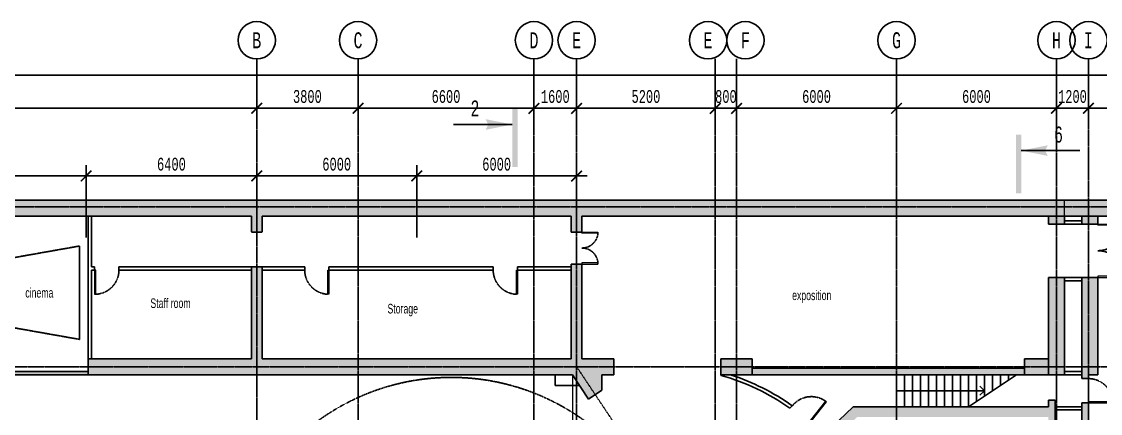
# Model space of a CAD drawing. Header units: millimetres. Extents: x 1991 to 138896, y 805 to 75693.
# Drawn here: x 22892 to 63363, y 29755 to 44443 of the extents above; entities that cross this region are included whole.
import ezdxf
from ezdxf.enums import TextEntityAlignment as Align

# ---------------------------------------------------------------- set-up
doc = ezdxf.new("R2010")
doc.units = ezdxf.units.MM
doc.linetypes.add('DASHDOT', pattern=[25.4, 12.7, -6.35, 0, -6.35])
doc.linetypes.add('HIDDEN2', pattern=[4.7625, 3.175, -1.5875])
for name, color, linetype in [('AXIS', 40, 'Continuous'), ('comunication', 250, 'Continuous'), ('Door', 14, 'Continuous'), ('gips', 3, 'Continuous'), ('New', 162, 'Continuous'), ('txt', 164, 'Continuous'), ('wall', 5, 'Continuous')]:
    doc.layers.add(name, color=color, linetype=linetype)
doc.layers.add('dim', color=175, linetype='Continuous', lineweight=9)
doc.layers.add('hatch', color=4, linetype='Continuous', lineweight=9)
doc.styles.add('MONOTXT1', font='monotxt1', dxfattribs={"width": 0.65, "height": 300})
doc.styles.add('ST_1', font='arial.ttf', dxfattribs={"width": 0.65, "height": 600})
doc.styles.add('ST_2', font='monotxt.shx', dxfattribs={"width": 0.65, "height": 480})
doc.dimstyles.new('STY_DIM1', dxfattribs={"dimscale": 200, "dimtxt": 2.25, "dimasz": 2, "dimexe": 2, "dimexo": 2, "dimgap": 1, "dimtad": 1, "dimdec": 0, "dimzin": 0, "dimdsep": 46, "dimtxsty": 'ST_2', "dimblk1": 'ARCHTICK', "dimblk2": 'ARCHTICK', "dimsah": 1, "dimcen": 3, "dimclrd": 174, "dimclre": 174, "dimclrt": 174, "dimadec": 0, "dimazin": 0, "dimtfac": 1, "dimtdec": 0, "dimtix": 1, "dimtmove": 2, "dimatfit": 3, "dimldrblk": 'ARCHTICK', "dimfxl": 1, "dimtolj": 1, "dimtzin": 0, "dimarcsym": 0})

# ---------------------------------------------------------------- blocks, each defined once
blk = doc.blocks.new('psw1')
at = {"color": 7, "linetype": 'Continuous'}
blk.add_circle((-347, 1), 350, dxfattribs=at)
at = {"color": 7, "linetype": 'Continuous', "style": 'MONOTXT1', "width": 0.65}
blk.add_attdef('99', text='', height=300, dxfattribs=at).set_placement((-347, 1), align=Align.MIDDLE)
blk = doc.blocks.new('_ARCHTICK')
at = {"color": 0, "linetype": 'ByBlock', "const_width": 0.15}
blk.add_lwpolyline([(-0.5, -0.5), (0.5, 0.5)], dxfattribs=at)
blk = doc.blocks.new('*D48')
at = {"layer": 'AXIS', "color": 174, "lineweight": -2, "transparency": 16777216}
for p, q in [((11514, 43043), (11514, 40792)), ((31714, 43043), (31714, 40792)), ((11114, 41192), (32114, 41192))]:
    blk.add_line(p, q, dxfattribs=at)
at = {"layer": 'Defpoints', "color": 0, "transparency": 16777216}
for p in [(11514, 43043), (31714, 43043), (31714, 41192)]:
    blk.add_point(p, dxfattribs=at)
at = {"layer": 'AXIS', "color": 174, "lineweight": -2, "transparency": 16777216, "xscale": 400, "yscale": 400, "zscale": 400, "rotation": 180}
blk.add_blockref('_ARCHTICK', (11514, 41192), dxfattribs=at)
at = {"layer": 'AXIS', "color": 174, "lineweight": -2, "transparency": 16777216, "xscale": 400, "yscale": 400, "zscale": 400}
blk.add_blockref('_ARCHTICK', (31714, 41192), dxfattribs=at)
at = {"layer": 'AXIS', "color": 174, "transparency": 16777216, "insert": (21614, 41632), "char_height": 480, "attachment_point": 5, "style": 'ST_2'}
blk.add_mtext('\\A1;20200', dxfattribs=at)
blk = doc.blocks.new('*D49')
at = {"layer": 'AXIS', "color": 174, "lineweight": -2, "transparency": 16777216}
for p, q in [((31714, 43043), (31714, 40792)), ((35514, 43043), (35514, 40792)), ((31314, 41192), (35914, 41192))]:
    blk.add_line(p, q, dxfattribs=at)
at = {"layer": 'Defpoints', "color": 0, "transparency": 16777216}
for p in [(31714, 43043), (35514, 43043), (35514, 41192)]:
    blk.add_point(p, dxfattribs=at)
at = {"layer": 'AXIS', "color": 174, "lineweight": -2, "transparency": 16777216, "xscale": 400, "yscale": 400, "zscale": 400, "rotation": 180}
blk.add_blockref('_ARCHTICK', (31714, 41192), dxfattribs=at)
at = {"layer": 'AXIS', "color": 174, "lineweight": -2, "transparency": 16777216, "xscale": 400, "yscale": 400, "zscale": 400}
blk.add_blockref('_ARCHTICK', (35514, 41192), dxfattribs=at)
at = {"layer": 'AXIS', "color": 174, "transparency": 16777216, "insert": (33614, 41632), "char_height": 480, "attachment_point": 5, "style": 'ST_2'}
blk.add_mtext('\\A1;3800', dxfattribs=at)
blk = doc.blocks.new('*D50')
at = {"layer": 'AXIS', "color": 174, "lineweight": -2, "transparency": 16777216}
for p, q in [((35514, 43043), (35514, 40792)), ((42114, 43043), (42114, 40792)), ((35114, 41192), (42514, 41192))]:
    blk.add_line(p, q, dxfattribs=at)
at = {"layer": 'Defpoints', "color": 0, "transparency": 16777216}
for p in [(35514, 43043), (42114, 43043), (42114, 41192)]:
    blk.add_point(p, dxfattribs=at)
at = {"layer": 'AXIS', "color": 174, "lineweight": -2, "transparency": 16777216, "xscale": 400, "yscale": 400, "zscale": 400, "rotation": 180}
blk.add_blockref('_ARCHTICK', (35514, 41192), dxfattribs=at)
at = {"layer": 'AXIS', "color": 174, "lineweight": -2, "transparency": 16777216, "xscale": 400, "yscale": 400, "zscale": 400}
blk.add_blockref('_ARCHTICK', (42114, 41192), dxfattribs=at)
at = {"layer": 'AXIS', "color": 174, "transparency": 16777216, "insert": (38814, 41632), "char_height": 480, "attachment_point": 5, "style": 'ST_2'}
blk.add_mtext('\\A1;6600', dxfattribs=at)
blk = doc.blocks.new('*D51')
at = {"layer": 'AXIS', "color": 174, "lineweight": -2, "transparency": 16777216}
for p, q in [((42114, 43043), (42114, 40792)), ((43714, 43043), (43714, 40792)), ((41714, 41192), (44114, 41192))]:
    blk.add_line(p, q, dxfattribs=at)
at = {"layer": 'Defpoints', "color": 0, "transparency": 16777216}
for p in [(42114, 43043), (43714, 43043), (43714, 41192)]:
    blk.add_point(p, dxfattribs=at)
at = {"layer": 'AXIS', "color": 174, "lineweight": -2, "transparency": 16777216, "xscale": 400, "yscale": 400, "zscale": 400, "rotation": 180}
blk.add_blockref('_ARCHTICK', (42114, 41192), dxfattribs=at)
at = {"layer": 'AXIS', "color": 174, "lineweight": -2, "transparency": 16777216, "xscale": 400, "yscale": 400, "zscale": 400}
blk.add_blockref('_ARCHTICK', (43714, 41192), dxfattribs=at)
at = {"layer": 'AXIS', "color": 174, "transparency": 16777216, "insert": (42914, 41632), "char_height": 480, "attachment_point": 5, "style": 'ST_2'}
blk.add_mtext('\\A1;1600', dxfattribs=at)
blk = doc.blocks.new('*D52')
at = {"layer": 'AXIS', "color": 174, "lineweight": -2, "transparency": 16777216}
for p, q in [((43714, 43043), (43714, 40792)), ((48914, 43043), (48914, 40792)), ((43314, 41192), (49314, 41192))]:
    blk.add_line(p, q, dxfattribs=at)
at = {"layer": 'Defpoints', "color": 0, "transparency": 16777216}
for p in [(43714, 43043), (48914, 43043), (48914, 41192)]:
    blk.add_point(p, dxfattribs=at)
at = {"layer": 'AXIS', "color": 174, "lineweight": -2, "transparency": 16777216, "xscale": 400, "yscale": 400, "zscale": 400, "rotation": 180}
blk.add_blockref('_ARCHTICK', (43714, 41192), dxfattribs=at)
at = {"layer": 'AXIS', "color": 174, "lineweight": -2, "transparency": 16777216, "xscale": 400, "yscale": 400, "zscale": 400}
blk.add_blockref('_ARCHTICK', (48914, 41192), dxfattribs=at)
at = {"layer": 'AXIS', "color": 174, "transparency": 16777216, "insert": (46314, 41632), "char_height": 480, "attachment_point": 5, "style": 'ST_2'}
blk.add_mtext('\\A1;5200', dxfattribs=at)
blk = doc.blocks.new('*D53')
at = {"layer": 'AXIS', "color": 174, "lineweight": -2, "transparency": 16777216}
for p, q in [((48914, 43043), (48914, 40792)), ((49714, 43043), (49714, 40792)), ((48914, 41192), (48514, 41192)), ((48914, 41192), (49714, 41192)), ((49714, 41192), (50114, 41192))]:
    blk.add_line(p, q, dxfattribs=at)
at = {"layer": 'Defpoints', "color": 0, "transparency": 16777216}
for p in [(48914, 43043), (49714, 43043), (49714, 41192)]:
    blk.add_point(p, dxfattribs=at)
at = {"layer": 'AXIS', "color": 174, "lineweight": -2, "transparency": 16777216, "xscale": 400, "yscale": 400, "zscale": 400}
blk.add_blockref('_ARCHTICK', (48914, 41192), dxfattribs=at)
at = {"layer": 'AXIS', "color": 174, "lineweight": -2, "transparency": 16777216, "xscale": 400, "yscale": 400, "zscale": 400, "rotation": 180}
blk.add_blockref('_ARCHTICK', (49714, 41192), dxfattribs=at)
at = {"layer": 'AXIS', "color": 174, "transparency": 16777216, "insert": (49314, 41632), "char_height": 480, "attachment_point": 5, "style": 'ST_2'}
blk.add_mtext('\\A1;800', dxfattribs=at)
blk = doc.blocks.new('*D54')
at = {"layer": 'AXIS', "color": 174, "lineweight": -2, "transparency": 16777216}
for p, q in [((49714, 43043), (49714, 40792)), ((55714, 43043), (55714, 40792)), ((49314, 41192), (56114, 41192))]:
    blk.add_line(p, q, dxfattribs=at)
at = {"layer": 'Defpoints', "color": 0, "transparency": 16777216}
for p in [(49714, 43043), (55714, 43043), (55714, 41192)]:
    blk.add_point(p, dxfattribs=at)
at = {"layer": 'AXIS', "color": 174, "lineweight": -2, "transparency": 16777216, "xscale": 400, "yscale": 400, "zscale": 400, "rotation": 180}
blk.add_blockref('_ARCHTICK', (49714, 41192), dxfattribs=at)
at = {"layer": 'AXIS', "color": 174, "lineweight": -2, "transparency": 16777216, "xscale": 400, "yscale": 400, "zscale": 400}
blk.add_blockref('_ARCHTICK', (55714, 41192), dxfattribs=at)
at = {"layer": 'AXIS', "color": 174, "transparency": 16777216, "insert": (52714, 41632), "char_height": 480, "attachment_point": 5, "style": 'ST_2'}
blk.add_mtext('\\A1;6000', dxfattribs=at)
blk = doc.blocks.new('*D55')
at = {"layer": 'AXIS', "color": 174, "lineweight": -2, "transparency": 16777216}
for p, q in [((55714, 43043), (55714, 40792)), ((61714, 43043), (61714, 40792)), ((55314, 41192), (62114, 41192))]:
    blk.add_line(p, q, dxfattribs=at)
at = {"layer": 'Defpoints', "color": 0, "transparency": 16777216}
for p in [(55714, 43043), (61714, 43043), (61714, 41192)]:
    blk.add_point(p, dxfattribs=at)
at = {"layer": 'AXIS', "color": 174, "lineweight": -2, "transparency": 16777216, "xscale": 400, "yscale": 400, "zscale": 400, "rotation": 180}
blk.add_blockref('_ARCHTICK', (55714, 41192), dxfattribs=at)
at = {"layer": 'AXIS', "color": 174, "lineweight": -2, "transparency": 16777216, "xscale": 400, "yscale": 400, "zscale": 400}
blk.add_blockref('_ARCHTICK', (61714, 41192), dxfattribs=at)
at = {"layer": 'AXIS', "color": 174, "transparency": 16777216, "insert": (58714, 41632), "char_height": 480, "attachment_point": 5, "style": 'ST_2'}
blk.add_mtext('\\A1;6000', dxfattribs=at)
blk = doc.blocks.new('*D56')
at = {"layer": 'AXIS', "color": 174, "lineweight": -2, "transparency": 16777216}
for p, q in [((61714, 43043), (61714, 40792)), ((62914, 43043), (62914, 40792)), ((61714, 41192), (61314, 41192)), ((61714, 41192), (62914, 41192)), ((62914, 41192), (63314, 41192))]:
    blk.add_line(p, q, dxfattribs=at)
at = {"layer": 'Defpoints', "color": 0, "transparency": 16777216}
for p in [(61714, 43043), (62914, 43043), (62914, 41192)]:
    blk.add_point(p, dxfattribs=at)
at = {"layer": 'AXIS', "color": 174, "lineweight": -2, "transparency": 16777216, "xscale": 400, "yscale": 400, "zscale": 400}
blk.add_blockref('_ARCHTICK', (61714, 41192), dxfattribs=at)
at = {"layer": 'AXIS', "color": 174, "lineweight": -2, "transparency": 16777216, "xscale": 400, "yscale": 400, "zscale": 400, "rotation": 180}
blk.add_blockref('_ARCHTICK', (62914, 41192), dxfattribs=at)
at = {"layer": 'AXIS', "color": 174, "transparency": 16777216, "insert": (62314, 41632), "char_height": 480, "attachment_point": 5, "style": 'ST_2'}
blk.add_mtext('\\A1;1200', dxfattribs=at)
blk = doc.blocks.new('*D57')
at = {"layer": 'AXIS', "color": 174, "lineweight": -2, "transparency": 16777216}
for p, q in [((62914, 43043), (62914, 40792)), ((68914, 43043), (68914, 40792)), ((62514, 41192), (69314, 41192))]:
    blk.add_line(p, q, dxfattribs=at)
at = {"layer": 'Defpoints', "color": 0, "transparency": 16777216}
for p in [(62914, 43043), (68914, 43043), (68914, 41192)]:
    blk.add_point(p, dxfattribs=at)
at = {"layer": 'AXIS', "color": 174, "lineweight": -2, "transparency": 16777216, "xscale": 400, "yscale": 400, "zscale": 400, "rotation": 180}
blk.add_blockref('_ARCHTICK', (62914, 41192), dxfattribs=at)
at = {"layer": 'AXIS', "color": 174, "lineweight": -2, "transparency": 16777216, "xscale": 400, "yscale": 400, "zscale": 400}
blk.add_blockref('_ARCHTICK', (68914, 41192), dxfattribs=at)
at = {"layer": 'AXIS', "color": 174, "transparency": 16777216, "insert": (65914, 41632), "char_height": 480, "attachment_point": 5, "style": 'ST_2'}
blk.add_mtext('\\A1;6000', dxfattribs=at)
blk = doc.blocks.new('*D77')
at = {"layer": 'AXIS', "color": 174, "lineweight": -2, "transparency": 16777216}
for p, q in [((11514, 43043), (11514, 42035)), ((135274, 43043), (135274, 42035)), ((11114, 42435), (135674, 42435))]:
    blk.add_line(p, q, dxfattribs=at)
at = {"layer": 'Defpoints', "color": 0, "transparency": 16777216}
for p in [(11514, 43043), (135274, 43043), (135274, 42435)]:
    blk.add_point(p, dxfattribs=at)
at = {"layer": 'AXIS', "color": 174, "lineweight": -2, "transparency": 16777216, "xscale": 400, "yscale": 400, "zscale": 400, "rotation": 180}
blk.add_blockref('_ARCHTICK', (11514, 42435), dxfattribs=at)
at = {"layer": 'AXIS', "color": 174, "lineweight": -2, "transparency": 16777216, "xscale": 400, "yscale": 400, "zscale": 400}
blk.add_blockref('_ARCHTICK', (135274, 42435), dxfattribs=at)
at = {"layer": 'AXIS', "color": 174, "transparency": 16777216, "insert": (73394, 42875), "char_height": 480, "attachment_point": 5, "style": 'ST_2'}
blk.add_mtext('\\A1;123760', dxfattribs=at)
blk = doc.blocks.new('*D80')
at = {"layer": 'Defpoints', "color": 0, "transparency": 16777216}
for p in [(25314, 38655), (18914, 36355), (25314, 36355)]:
    blk.add_point(p, dxfattribs=at)
at = {"layer": 'dim', "color": 174, "lineweight": -2, "transparency": 16777216}
for p, q in [((18914, 36355), (18914, 39055)), ((25314, 36355), (25314, 39055)), ((18514, 38655), (25714, 38655))]:
    blk.add_line(p, q, dxfattribs=at)
at = {"layer": 'dim', "color": 174, "lineweight": -2, "transparency": 16777216, "xscale": 400, "yscale": 400, "zscale": 400, "rotation": 180}
blk.add_blockref('_ARCHTICK', (18914, 38655), dxfattribs=at)
at = {"layer": 'dim', "color": 174, "lineweight": -2, "transparency": 16777216, "xscale": 400, "yscale": 400, "zscale": 400}
blk.add_blockref('_ARCHTICK', (25314, 38655), dxfattribs=at)
at = {"layer": 'dim', "color": 174, "transparency": 16777216, "insert": (22114, 39095), "char_height": 480, "attachment_point": 5, "style": 'ST_2'}
blk.add_mtext('\\A1;6400', dxfattribs=at)
blk = doc.blocks.new('*D81')
at = {"layer": 'Defpoints', "color": 0, "transparency": 16777216}
for p in [(31714, 38655), (25314, 36355), (31714, 36355)]:
    blk.add_point(p, dxfattribs=at)
at = {"layer": 'dim', "color": 174, "lineweight": -2, "transparency": 16777216}
for p, q in [((25314, 36355), (25314, 39055)), ((31714, 36355), (31714, 39055)), ((24914, 38655), (32114, 38655))]:
    blk.add_line(p, q, dxfattribs=at)
at = {"layer": 'dim', "color": 174, "lineweight": -2, "transparency": 16777216, "xscale": 400, "yscale": 400, "zscale": 400, "rotation": 180}
blk.add_blockref('_ARCHTICK', (25314, 38655), dxfattribs=at)
at = {"layer": 'dim', "color": 174, "lineweight": -2, "transparency": 16777216, "xscale": 400, "yscale": 400, "zscale": 400}
blk.add_blockref('_ARCHTICK', (31714, 38655), dxfattribs=at)
at = {"layer": 'dim', "color": 174, "transparency": 16777216, "insert": (28514, 39095), "char_height": 480, "attachment_point": 5, "style": 'ST_2'}
blk.add_mtext('\\A1;6400', dxfattribs=at)
blk = doc.blocks.new('*D82')
at = {"layer": 'Defpoints', "color": 0, "transparency": 16777216}
for p in [(37714, 38655), (31714, 36355), (37714, 36355)]:
    blk.add_point(p, dxfattribs=at)
at = {"layer": 'dim', "color": 174, "lineweight": -2, "transparency": 16777216}
for p, q in [((31714, 36355), (31714, 39055)), ((37714, 36355), (37714, 39055)), ((31314, 38655), (38114, 38655))]:
    blk.add_line(p, q, dxfattribs=at)
at = {"layer": 'dim', "color": 174, "lineweight": -2, "transparency": 16777216, "xscale": 400, "yscale": 400, "zscale": 400, "rotation": 180}
blk.add_blockref('_ARCHTICK', (31714, 38655), dxfattribs=at)
at = {"layer": 'dim', "color": 174, "lineweight": -2, "transparency": 16777216, "xscale": 400, "yscale": 400, "zscale": 400}
blk.add_blockref('_ARCHTICK', (37714, 38655), dxfattribs=at)
at = {"layer": 'dim', "color": 174, "transparency": 16777216, "insert": (34714, 39095), "char_height": 480, "attachment_point": 5, "style": 'ST_2'}
blk.add_mtext('\\A1;6000', dxfattribs=at)
blk = doc.blocks.new('*D83')
at = {"layer": 'Defpoints', "color": 0, "transparency": 16777216}
for p in [(43714, 38655), (43714, 36555), (37714, 36355)]:
    blk.add_point(p, dxfattribs=at)
at = {"layer": 'dim', "color": 174, "lineweight": -2, "transparency": 16777216}
for p, q in [((37714, 36355), (37714, 39055)), ((43714, 36555), (43714, 39055)), ((37314, 38655), (44114, 38655))]:
    blk.add_line(p, q, dxfattribs=at)
at = {"layer": 'dim', "color": 174, "lineweight": -2, "transparency": 16777216, "xscale": 400, "yscale": 400, "zscale": 400, "rotation": 180}
blk.add_blockref('_ARCHTICK', (37714, 38655), dxfattribs=at)
at = {"layer": 'dim', "color": 174, "lineweight": -2, "transparency": 16777216, "xscale": 400, "yscale": 400, "zscale": 400}
blk.add_blockref('_ARCHTICK', (43714, 38655), dxfattribs=at)
at = {"layer": 'dim', "color": 174, "transparency": 16777216, "insert": (40714, 39095), "char_height": 480, "attachment_point": 5, "style": 'ST_2'}
blk.add_mtext('\\A1;6000', dxfattribs=at)
blk = doc.blocks.new('900door')
at = {"color": 0, "linetype": 'ByBlock', "lineweight": 5, "flags": 128}
blk.add_lwpolyline([(0, 0), (910, 0), (910, -40), (0, -40), (0, 0)], dxfattribs=at)
at = {"color": 30, "linetype": 'HIDDEN2', "lineweight": -3}
blk.add_arc((0, 0), 910, 270, 357.4778, dxfattribs=at)
blk = doc.blocks.new('double 600 door')
at = {"color": 0, "linetype": 'ByBlock', "lineweight": 5, "flags": 128}
for points in [[(0, 0), (0, 600), (40, 600), (40, 0), (0, 0)], [(1200, 0), (1200, 600), (1160, 600), (1160, 0), (1200, 0)]]:
    blk.add_lwpolyline(points, dxfattribs=at)
at = {"color": 30, "linetype": 'HIDDEN2', "lineweight": -3}
for centre, start, end in [((0, 0), 0, 90), ((1200, 0), 90, 180)]:
    blk.add_arc(centre, 600, start, end, dxfattribs=at)
blk = doc.blocks.new('double 1000 door')
at = {"color": 0, "linetype": 'ByBlock', "lineweight": 5, "flags": 128}
for points in [[(0, 0), (0, 1000), (40, 1000), (40, 0), (0, 0)], [(2000, 0), (2000, 1000), (1960, 1000), (1960, 0), (2000, 0)]]:
    blk.add_lwpolyline(points, dxfattribs=at)
at = {"color": 30, "linetype": 'HIDDEN2', "lineweight": -3}
for centre, start, end in [((0, 0), 0, 90), ((2000, 0), 90, 180)]:
    blk.add_arc(centre, 1000, start, end, dxfattribs=at)

msp = doc.modelspace()

# ---------------------------------------------------------------- hatches: boundary and pattern name
at = {"layer": 'hatch', "true_color": 0x83827c}
h = msp.add_hatch(color=8, dxfattribs=at)
h.dxf.hatch_style = 1
h.paths.add_polyline_path([(43513.9, 37154.6), (43513.9, 36554.6), (43913.9, 36554.6), (43913.9, 37154.6), (62013.9, 37154.6), (62013.9, 37754.6), (12288.1, 37754.6), (12288.1, 37154.6), (31513.9, 37154.6), (31513.9, 36554.6), (31913.9, 36554.6), (31913.9, 37154.6)])
h = msp.add_hatch(color=8, dxfattribs=at)
h.dxf.hatch_style = 1
h.paths.add_polyline_path([(62013.9, 37754.6), (62013.9, 37154.6), (87913.9, 37154.6), (87913.9, 37754.6)])
h = msp.add_hatch(color=8, dxfattribs=at)
h.dxf.hatch_style = 1
h.paths.add_polyline_path([(61413.9, 37154.6), (61413.9, 36854.6), (62013.9, 36854.6), (62013.9, 37154.6)])
h.paths.add_polyline_path([(63263.9, 36854.6), (63263.9, 37154.6), (62663.9, 37154.6), (62663.9, 36854.6)])
h.paths.add_polyline_path([(61413.9, 31204.6), (62013.9, 31204.6), (62013.9, 34854.6), (61413.9, 34854.6)])
h.paths.add_polyline_path([(61413.9, 31204.6), (61413.9, 31804.6), (60513.9, 31804.6), (60513.9, 31204.6)])
h.paths.add_polyline_path([(50303.9, 31204.6), (50303.9, 31804.6), (49123.9, 31804.6), (49123.9, 31204.6)])
h = msp.add_hatch(color=8, dxfattribs=at)
h.dxf.hatch_style = 1
h.paths.add_polyline_path([(37163.9, 31204.6), (38963.9, 31204.6), (43553.3, 31204.6), (44163.5, 30289.4), (44662.7, 30622.2), (44662.7, 31204.6), (45113.9, 31204.6), (45113.9, 31804.6), (43913.9, 31804.6), (43913.9, 35354.6), (43513.9, 35354.6), (43513.9, 31804.6), (38963.9, 31804.6), (37163.9, 31804.6), (31913.9, 31804.6), (31913.9, 35254.6), (31513.9, 35254.6), (31513.9, 31804.6), (25388.9, 31804.6), (25388.9, 31204.6)])
h = msp.add_hatch(color=8, dxfattribs=at)
h.dxf.hatch_style = 1
h.paths.add_polyline_path([(63263.9, 34854.6), (62663.9, 34854.6), (62663.9, 31204.6), (63263.9, 31204.6)])
h = msp.add_hatch(color=8, dxfattribs=at)
h.dxf.hatch_style = 1
h.paths.add_polyline_path([(19513.9, 31324.6), (19163.9, 31324.6), (19163.9, 31204.6), (19513.9, 31204.6)])
h.paths.add_polyline_path([(25388.9, 31324.6), (20713.9, 31324.6), (20713.9, 31204.6), (25388.9, 31204.6)])
h = msp.add_hatch(color=8, dxfattribs=at)
h.dxf.hatch_style = 1
h.paths.add_polyline_path([(50303.9, 31204.6), (50303.9, 31454.6), (55713.9, 31454.6), (55713.9, 31204.6), (54093.9, 31204.6), (50535, 31204.6)])
h.paths.add_polyline_path([(55713.9, 31454.6), (60288.9, 31454.6), (60413.9, 31454.6), (60513.9, 31454.6), (60513.9, 31204.6), (60213.9, 31204.6), (59913.9, 31204.6), (59613.9, 31204.6), (59313.9, 31204.6), (59013.9, 31204.6), (58713.9, 31204.6), (58413.9, 31204.6), (58113.9, 31204.6), (57813.9, 31204.6), (57513.9, 31204.6), (57213.9, 31204.6), (56913.9, 31204.6), (56613.9, 31204.6), (56313.9, 31204.6), (56013.9, 31204.6), (55713.9, 31204.6)])
h = msp.add_hatch(color=8, dxfattribs=at)
h.dxf.hatch_style = 1
h.paths.add_polyline_path([(62913.9, 28804.6), (62663.9, 28804.6), (62663.9, 30149.6), (62913.9, 30149.6)])
h.paths.add_polyline_path([(62913.9, 31059.6), (62663.9, 31059.6), (62663.9, 31204.6), (62913.9, 31204.6)])
h = msp.add_hatch(color=8, dxfattribs=at)
h.dxf.hatch_style = 1
h.paths.add_polyline_path([(55713.9, 30004.6), (56013.9, 30004.6), (56313.9, 30004.6), (56613.9, 30004.6), (56913.9, 30004.6), (57213.9, 30004.6), (57513.9, 30004.6), (57813.9, 30004.6), (58113.9, 30004.6), (58413.9, 30004.6), (60213.9, 30004.6), (60213.9, 29624.6), (60088.9, 29624.6), (57583.9, 29624.6), (57458.9, 29624.6), (55713.9, 29624.6)])
h.paths.add_polyline_path([(53289.2, 28704), (54246.9, 29624.6), (55533.9, 29624.6), (55658.9, 29624.6), (55713.9, 29624.6), (55713.9, 30004.6), (54093.9, 30004.6), (53031.9, 28983.8, -0.0110185)])
h.paths.add_polyline_path([(60213.9, 30004.6), (61413.9, 30004.6), (61413.9, 30249.6), (61663.9, 30249.6), (61663.9, 30004.6), (61663.9, 28804.6), (61413.9, 28804.6), (61413.9, 29624.6), (60213.9, 29624.6)])

# ---------------------------------------------------------------- linework, layer by layer
at = {"linetype": 'HIDDEN2'}
for p, q in [((15163.1, 34279.6), (25067.4, 36029.6)), ((25067.4, 32529.6), (25067.4, 36029.6)), ((15163.1, 34279.6), (25067.4, 32529.6))]:
    msp.add_line(p, q, dxfattribs=at)
at = {"layer": 'AXIS', "color": 40, "linetype": 'DASHDOT'}
for p, q in [((31713.9, 16880.4), (31713.9, 43043.5)), ((35513.9, 10204.6), (35513.9, 43043.5)), ((42113.9, 10204.6), (42113.9, 43043.5)), ((43713.9, 10204.6), (43713.9, 43043.5)), ((48913.9, 10204.6), (48913.9, 43043.5)), ((49713.9, 10204.6), (49713.9, 43043.5)), ((55713.9, 10204.6), (55713.9, 43043.5)), ((61713.9, 10204.6), (61713.9, 43043.5)), ((62913.9, 1504.6), (62913.9, 43043.5)), ((135698.1, 37504.6), (3391, 37504.6)), ((129698.1, 31504.6), (3391, 31504.6)), ((55713.9, 13504.6), (43713.9, 31504.6))]:
    msp.add_line(p, q, dxfattribs=at)
at = {"layer": 'comunication'}
for p, q in [((25388.9, 31324.6), (20713.9, 31324.6)), ((25388.9, 31204.6), (20713.9, 31204.6))]:
    msp.add_line(p, q, dxfattribs=at)
at = {"layer": 'comunication', "color": 18, "true_color": 0x000000}
for p, q in [((55713.9, 30004.6), (55713.9, 31204.6)), ((56013.9, 30004.6), (56013.9, 31204.6)), ((56313.9, 30004.6), (56313.9, 31204.6)), ((56613.9, 30004.6), (56613.9, 31204.6)), ((56913.9, 30004.6), (56913.9, 31204.6)), ((57213.9, 30004.6), (57213.9, 31204.6)), ((57513.9, 30004.6), (57513.9, 31204.6)), ((57813.9, 30004.6), (57813.9, 31204.6)), ((58113.9, 30004.6), (58113.9, 31204.6)), ((58413.9, 30004.6), (58413.9, 31204.6)), ((60213.9, 31204.6), (58413.9, 30004.6)), ((58713.9, 30204.6), (58713.9, 31204.6)), ((59013.9, 30404.6), (59013.9, 31204.6)), ((59313.9, 30604.6), (59313.9, 31204.6)), ((59613.9, 30804.6), (59613.9, 31204.6)), ((59913.9, 31004.6), (59913.9, 31204.6)), ((59013.9, 30604.6), (58842.1, 30776.4)), ((55713.9, 30604.6), (59013.9, 30604.6)), ((59013.9, 30604.6), (58842.1, 30432.8))]:
    msp.add_line(p, q, dxfattribs=at)
at = {"layer": 'comunication', "color": 18, "linetype": 'HIDDEN2', "true_color": 0x000000}
msp.add_arc((39013.9, 22604.6), 8499.7, 26.11879, 150, dxfattribs=at)
at = {"layer": 'dim'}
msp.add_line((43553.3, 31204.6), (43553.3, 27815.8), dxfattribs=at)
at = {"layer": 'gips'}
for p, q in [((25388.9, 37154.6), (25388.9, 31804.6)), ((25513.9, 37154.6), (25388.9, 37154.6)), ((25513.9, 37154.6), (25513.9, 35254.6)), ((62013.9, 36979.6), (62663.9, 36979.6)), ((62013.9, 36979.6), (62663.9, 36979.6)), ((62013.9, 36854.6), (62663.9, 36854.6)), ((25633.9, 35254.6), (25513.9, 35254.6)), ((25633.9, 35129.6), (25633.9, 35254.6)), ((31513.9, 35254.6), (26543.9, 35254.6)), ((26543.9, 35129.6), (26543.9, 35254.6)), ((33513.5, 35254.6), (31913.9, 35254.6)), ((33513.5, 35254.6), (33513.5, 35129.6)), ((40583.5, 35254.6), (34423.5, 35254.6)), ((34423.5, 35254.6), (34423.5, 35129.6)), ((40583.5, 35254.6), (40583.5, 35129.6)), ((43513.9, 35254.6), (41493.5, 35254.6)), ((41493.5, 35254.6), (41493.5, 35129.6)), ((25633.9, 35129.6), (25513.9, 35129.6)), ((25513.9, 35129.6), (25513.9, 31804.6)), ((31513.9, 35129.6), (26543.9, 35129.6)), ((33513.5, 35129.6), (31913.9, 35129.6)), ((40583.5, 35129.6), (34423.5, 35129.6)), ((43513.9, 35129.6), (41493.5, 35129.6)), ((62013.9, 34854.6), (62663.9, 34854.6)), ((62013.9, 34854.6), (62663.9, 34854.6)), ((62013.9, 34729.6), (62663.9, 34729.6)), ((49140.2, 31180.1), (49123.9, 31204.6)), ((49563.7, 31204.6), (49563.7, 31149)), ((62013.9, 31329.6), (62663.9, 31329.6)), ((62013.9, 31204.6), (62663.9, 31204.6)), ((62013.9, 31204.6), (62663.9, 31204.6)), ((51800.9, 30041.7), (51711.2, 29952))]:
    msp.add_line(p, q, dxfattribs=at)
for radius, start, end in [(8500, 54.81933, 74.11604), (8625, 54.67565, 71.93857)]:
    msp.add_arc((46813.9, 23004.6), radius, start, end, dxfattribs=at)
at = {"layer": 'hatch'}
msp.add_line((62013.9, 37154.6), (62013.9, 37754.6), dxfattribs=at)
at = {"layer": 'New'}
for p, q in [((37713.9, 37504.6), (37713.9, 37154.6)), ((37713.9, 36754.6), (37713.9, 36354.6))]:
    msp.add_line(p, q, dxfattribs=at)
at = {"layer": 'txt'}
for p, q in [((41300, 40586), (39100, 40586)), ((60391.6, 39607.5), (62591.6, 39607.5)), ((60391.6, 39607.5), (62591.6, 39607.5))]:
    msp.add_line(p, q, dxfattribs=at)
for points in [[(41300, 38986), (41500, 38986), (41300, 41186), (41500, 41186)], [(41300, 40586), (40300, 40786), (40300, 40386), (40400, 40586)], [(60391.6, 38007.5), (60191.6, 38007.5), (60391.6, 40207.5), (60191.6, 40207.5)], [(60391.6, 38007.5), (60191.6, 38007.5), (60391.6, 40207.5), (60191.6, 40207.5)], [(60391.6, 39607.5), (61391.6, 39807.5), (61391.6, 39407.5), (61291.6, 39607.5)], [(60391.6, 39607.5), (61391.6, 39807.5), (61391.6, 39407.5), (61291.6, 39607.5)]]:
    msp.add_solid(points, dxfattribs=at)
at = {"layer": 'wall'}
for p, q in [((10839.6, 37754.6), (87913.9, 37754.6)), ((12288.1, 37154.6), (31513.9, 37154.6)), ((12288.1, 37154.6), (31513.9, 37154.6)), ((31913.9, 37154.6), (43513.9, 37154.6)), ((43513.9, 37154.6), (43513.9, 36554.6)), ((43513.9, 37154.6), (43513.9, 36554.6)), ((43913.9, 37154.6), (87913.9, 37154.6)), ((43913.9, 37154.6), (43913.9, 36554.6)), ((61413.9, 37154.6), (61413.9, 36854.6)), ((61413.9, 36854.6), (62013.9, 36854.6)), ((62013.9, 37154.6), (62013.9, 36854.6)), ((62663.9, 37154.6), (62663.9, 36854.6)), ((62663.9, 36854.6), (63263.9, 36854.6)), ((63263.9, 37154.6), (63263.9, 36854.6)), ((43513.9, 36554.6), (43913.9, 36554.6)), ((31513.9, 35254.6), (31913.9, 35254.6)), ((31513.9, 35254.6), (31513.9, 31804.6)), ((31913.9, 35254.6), (31913.9, 31804.6)), ((43513.9, 35354.6), (43513.9, 31804.6)), ((43513.9, 35354.6), (43913.9, 35354.6)), ((43913.9, 35354.6), (43913.9, 31804.6)), ((61413.9, 34854.6), (61413.9, 31204.6)), ((61413.9, 34854.6), (62013.9, 34854.6)), ((62013.9, 34854.6), (62013.9, 31204.6)), ((62663.9, 34854.6), (63263.9, 34854.6)), ((62663.9, 34854.6), (62663.9, 31059.6)), ((63263.9, 34854.6), (63263.9, 31204.6)), ((31513.9, 31804.6), (25388.9, 31804.6)), ((25388.9, 31804.6), (25388.9, 31204.6)), ((37163.9, 31804.6), (31913.9, 31804.6)), ((37163.9, 31804.6), (38963.9, 31804.6)), ((43513.9, 31804.6), (38963.9, 31804.6)), ((45113.9, 31804.6), (43913.9, 31804.6)), ((45113.9, 31804.6), (45113.9, 31204.6)), ((50303.9, 31804.6), (49123.9, 31804.6)), ((49123.9, 31204.6), (49123.9, 31804.6)), ((50303.9, 31204.6), (50303.9, 31804.6)), ((60513.9, 31804.6), (60513.9, 31204.6)), ((60513.9, 31804.6), (61413.9, 31804.6)), ((37163.9, 31204.6), (25388.9, 31204.6)), ((37163.9, 31204.6), (38963.9, 31204.6)), ((43553.3, 31204.6), (38963.9, 31204.6)), ((42913.9, 31204.6), (42913.9, 30804.6)), ((44163.5, 30289.4), (43553.3, 31204.6)), ((45113.9, 31204.6), (44662.7, 31204.6)), ((44662.7, 30622.2), (44662.7, 31204.6)), ((50303.9, 31204.6), (49123.9, 31204.6)), ((50303.9, 31454.6), (60513.9, 31454.6)), ((50303.9, 31204.6), (60513.9, 31204.6)), ((60513.9, 31204.6), (61413.9, 31204.6)), ((61413.9, 31204.6), (62013.9, 31204.6)), ((62913.9, 31204.6), (62913.9, 31059.6)), ((63263.9, 31204.6), (62913.9, 31204.6)), ((62663.9, 31059.6), (62913.9, 31059.6)), ((44163.5, 30289.4), (44662.7, 30622.2)), ((54093.9, 30004.6), (53030.9, 28982.8)), ((61413.9, 30004.6), (54093.9, 30004.6)), ((61413.9, 30249.6), (61663.9, 30249.6)), ((61413.9, 30249.6), (61413.9, 30004.6)), ((61663.9, 30249.6), (61663.9, 30004.6)), ((61663.9, 30004.6), (61663.9, 28804.6)), ((61663.9, 30004.6), (62663.9, 30004.6)), ((62663.9, 30149.6), (62913.9, 30149.6)), ((62663.9, 30149.6), (62663.9, 28804.6)), ((62913.9, 30149.6), (62913.9, 28804.6)), ((61663.9, 29884.6), (62663.9, 29884.6))]:
    msp.add_line(p, q, dxfattribs=at)
at = {"layer": 'wall', "linetype": 'HIDDEN2'}
for p, q in [((31513.9, 37154.6), (31513.9, 36554.6)), ((31913.9, 37154.6), (31913.9, 36554.6)), ((31513.9, 36554.6), (31913.9, 36554.6))]:
    msp.add_line(p, q, dxfattribs=at)
at = {"layer": 'wall', "flags": 128}
msp.add_lwpolyline([(42913.9, 31204.6), (42913.9, 30804.6), (43820, 30804.6), (43553.3, 31204.6), (42913.9, 31204.6)], dxfattribs=at)

# ---------------------------------------------------------------- block references
at = {"layer": 'AXIS', "color": 4, "linetype": 'Continuous', "xscale": 2, "yscale": 2, "zscale": 2}
for p, values in [((32408, 43741), {'99': 'B'}), ((36208, 43741), {'99': 'C'}), ((42808, 43741), {'99': 'D'}), ((44408, 43741), {'99': 'E'}), ((49338.7, 43741), {'99': 'Е'}), ((50738.7, 43741), {'99': 'F'}), ((56408, 43741), {'99': 'G'}), ((62408, 43741), {'99': 'H'}), ((63608, 43741), {'99': 'I'})]:
    msp.add_blockref('psw1', p, dxfattribs=at).add_auto_attribs(values)
at = {"layer": 'Door', "color": 18, "lineweight": -3, "true_color": 0x000000, "xscale": -1}
for name, p, rotation in [('double 1000 door', (63263.9, 34854.6), 270), ('900door', (25633.9, 35129.6), 90), ('900door', (62913.9, 30149.6), 180), ('900door', (52519.2, 29473), 231.4128186149274)]:
    msp.add_blockref(name, p, dxfattribs=dict(at, rotation=rotation))
at = {"layer": 'Door', "color": 18, "lineweight": -3, "true_color": 0x000000, "rotation": 270}
for name, p in [('double 600 door', (43913.9, 36554.6)), ('900door', (34423.5, 35129.6)), ('900door', (41493.5, 35129.6))]:
    msp.add_blockref(name, p, dxfattribs=at)

# ---------------------------------------------------------------- texts
at = {"layer": 'txt', "style": 'ST_1', "width": 0.65}
for s, p in [('2', (39900, 41186)), ('2', (39900, 41186)), ('6', (61791.6, 40207.5)), ('6', (61791.6, 40207.5))]:
    msp.add_text(s, height=600, dxfattribs=at).set_placement(p, align=Align.MIDDLE_CENTER)
for s, p in [('cinema', (23032.3, 34096.8)), ('Staff room', (27725.1, 33706.3)), ('exposition', (51798.2, 34002.5)), ('Storage', (36618.7, 33501.7))]:
    msp.add_text(s, height=360, dxfattribs=at).set_placement(p)

# ---------------------------------------------------------------- dimensions: what is measured, and where the dimension line sits
at = {"layer": 'AXIS'}
for base, p1, p2, picture, middle in [((135273.9, 42435.5), (11513.9, 43043.5), (135273.9, 43043.5), '*D77', (73393.9, 42875.5)), ((31713.9, 41191.7), (11513.9, 43043.5), (31713.9, 43043.5), '*D48', (21613.9, 41631.7)), ((35513.9, 41191.7), (31713.9, 43043.5), (35513.9, 43043.5), '*D49', (33613.9, 41631.7)), ((42113.9, 41191.7), (35513.9, 43043.5), (42113.9, 43043.5), '*D50', (38813.9, 41631.7)), ((43713.9, 41191.7), (42113.9, 43043.5), (43713.9, 43043.5), '*D51', (42913.9, 41631.7)), ((48913.9, 41191.7), (43713.9, 43043.5), (48913.9, 43043.5), '*D52', (46313.9, 41631.7)), ((49713.9, 41191.7), (48913.9, 43043.5), (49713.9, 43043.5), '*D53', (49313.9, 41631.7)), ((55713.9, 41191.7), (49713.9, 43043.5), (55713.9, 43043.5), '*D54', (52713.9, 41631.7)), ((61713.9, 41191.7), (55713.9, 43043.5), (61713.9, 43043.5), '*D55', (58713.9, 41631.7)), ((62913.9, 41191.7), (61713.9, 43043.5), (62913.9, 43043.5), '*D56', (62313.9, 41631.7)), ((68913.9, 41191.7), (62913.9, 43043.5), (68913.9, 43043.5), '*D57', (65913.9, 41631.7))]:
    dim = msp.add_linear_dim(base=base, p1=p1, p2=p2, dimstyle='STY_DIM1', override={"dimscale": 200, "dimtxt": 450, "dimexo": 0, "dimdle": 2, "dimadec": 2}, dxfattribs=at)
    dim.commit()
    dim.dimension.update_dxf_attribs({"geometry": picture, "text_midpoint": middle})
at = {"layer": 'dim'}
for base, p1, p2, picture, middle in [((25313.9, 38654.7), (18913.9, 36354.6), (25313.9, 36354.6), '*D80', (22113.9, 39094.7)), ((31713.9, 38654.7), (25313.9, 36354.6), (31713.9, 36354.6), '*D81', (28513.9, 39094.7)), ((37713.9, 38654.7), (31713.9, 36354.6), (37713.9, 36354.6), '*D82', (34713.9, 39094.7)), ((43713.9, 38654.7), (37713.9, 36354.6), (43713.9, 36554.6), '*D83', (40713.9, 39094.7))]:
    dim = msp.add_linear_dim(base=base, p1=p1, p2=p2, dimstyle='STY_DIM1', override={"dimscale": 200, "dimtxt": 450, "dimexo": 0, "dimdle": 2, "dimadec": 2}, dxfattribs=at)
    dim.commit()
    dim.dimension.update_dxf_attribs({"geometry": picture, "text_midpoint": middle})

doc.saveas('drawing.dxf')
